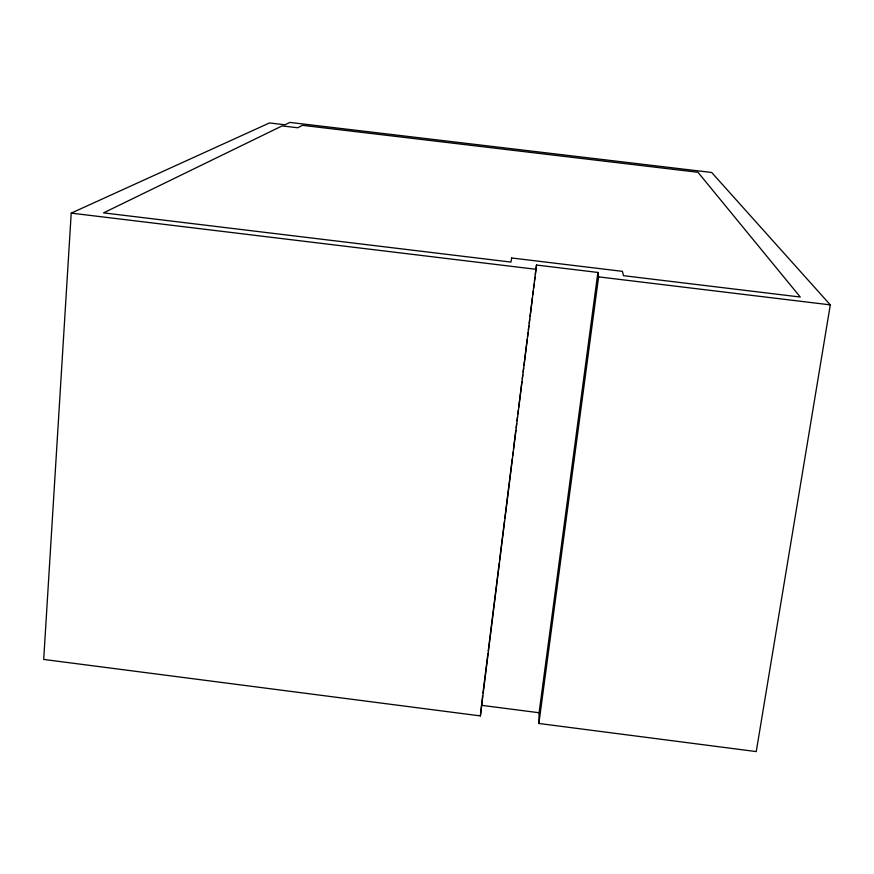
<?xml version="1.0" encoding="UTF-8"?>
<svg xmlns="http://www.w3.org/2000/svg" width="874" height="874" viewBox="0 0 874 874"><rect width="100%" height="100%" fill="white"/><g stroke="black" fill="none" stroke-linecap="round" stroke-linejoin="round"><path stroke-width="1.31" d="M536.505 265.041L480.383 715.904L43.7 659.433L71.22 213.125L269.498 122.939L285 124.785L289.851 122.415L711.665 172.473L830.3 304.873L756.25 751.585L538.887 723.475L539.083 712.747L597.882 272.448L536.505 265.041L535.325 274.523M480.383 715.904L482.623 695.824M482.961 693.115L487.878 653.828M488.216 651.119L499.229 563.064M499.567 560.354L504.484 521.068M504.822 518.358L512.273 458.763M512.612 456.053L513.125 451.989M513.464 449.28L515.835 430.314M516.173 427.604L516.687 423.54M517.026 420.831L517.528 416.767M517.867 414.058L518.38 409.993M518.719 407.284L521.931 381.545M522.27 378.835L522.783 374.771M523.122 372.062L523.635 367.998M523.974 365.288L527.186 339.549M527.525 336.84L528.038 332.776M528.377 330.066L528.879 326.002M529.218 323.293L529.731 319.228M530.07 316.519L532.441 297.553M532.779 294.844L533.293 290.78M533.632 288.07L534.134 284.006M534.473 281.297L534.986 277.233M538.887 723.475L598.603 276.872L597.882 272.448M71.22 213.125L536.265 269.334M598.603 276.872L830.3 304.873M481.432 705.307L539.083 712.747M511.618 257.972L510.984 262.091L103.558 212.874L282.105 125.911L297.761 127.768L302.426 125.321L697.965 172.276L800.267 297.029L623.501 275.681L622.397 271.344L511.618 257.972"/></g></svg>
